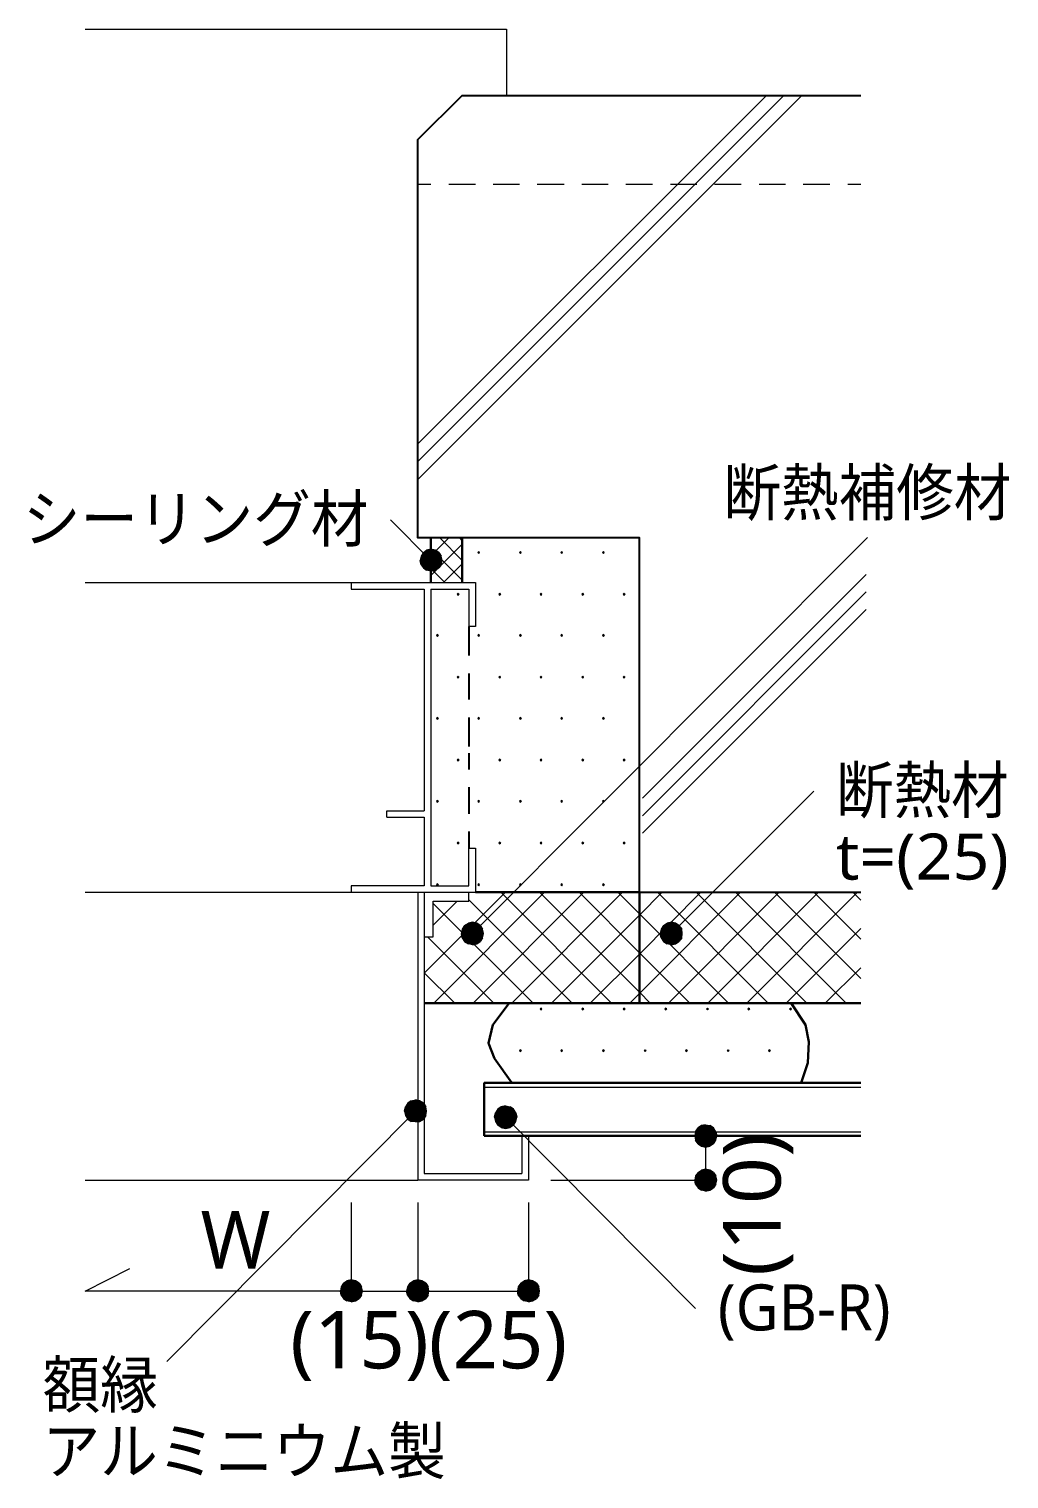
# Model space of a CAD drawing. Header units: millimetres. Extents: x 0 to 420, y 0 to 297.
# Drawn here: x 159.7 to 204, y 89.4 to 154.9 of the extents above; entities that cross this region are included whole.
import ezdxf
from ezdxf.enums import TextEntityAlignment as Align

# ---------------------------------------------------------------- set-up
doc = ezdxf.new("R2010")
doc.units = ezdxf.units.MM
doc.styles.add('kst32b', font='NotoSansJP-Variable.ttf')

msp = doc.modelspace()

# ---------------------------------------------------------------- hatches: boundary and pattern name
h = msp.add_hatch(color=7)
h.paths.add_polyline_path([(177.44, 131.064), (177.398, 130.873), (177.885, 130.873), (177.44, 131.064)])
h.paths.add_polyline_path([(177.398, 130.873), (177.885, 130.873), (177.44, 130.683), (177.398, 130.873)])
h.paths.add_polyline_path([(177.885, 130.873), (177.44, 130.683), (177.546, 130.535), (177.885, 130.873)])
h = msp.add_hatch(color=7)
h.paths.add_polyline_path([(177.885, 131.381), (177.694, 131.339), (177.885, 130.873), (177.885, 131.381)])
h.paths.add_polyline_path([(177.694, 131.339), (177.885, 130.873), (177.546, 131.233), (177.694, 131.339)])
h.paths.add_polyline_path([(177.885, 130.873), (177.546, 131.233), (177.44, 131.064), (177.885, 130.873)])
for points in [[(178.075, 131.339), (177.885, 131.381), (177.885, 130.873), (178.075, 131.339)], [(180.044, 131.276), (180.022, 131.254), (180.001, 131.233), (180.022, 131.212), (180.044, 131.191), (180.065, 131.212), (180.086, 131.233), (180.065, 131.254), (180.044, 131.276)], [(181.928, 131.276), (181.906, 131.254), (181.885, 131.233), (181.906, 131.212), (181.928, 131.191), (181.949, 131.212), (181.97, 131.233), (181.949, 131.254), (181.928, 131.276)], [(183.79, 131.276), (183.769, 131.254), (183.748, 131.233), (183.769, 131.212), (183.79, 131.191), (183.811, 131.212), (183.833, 131.233), (183.811, 131.254), (183.79, 131.276)], [(185.674, 131.276), (185.653, 131.254), (185.632, 131.233), (185.653, 131.212), (185.674, 131.191), (185.695, 131.212), (185.716, 131.233), (185.695, 131.254), (185.674, 131.276)], [(179.112, 129.392), (179.091, 129.371), (179.07, 129.35), (179.091, 129.328), (179.112, 129.307), (179.134, 129.328), (179.155, 129.35), (179.134, 129.371), (179.112, 129.392)], [(180.996, 129.392), (180.975, 129.371), (180.954, 129.35), (180.975, 129.328), (180.996, 129.307), (181.017, 129.328), (181.038, 129.35), (181.017, 129.371), (180.996, 129.392)], [(182.859, 129.392), (182.838, 129.371), (182.817, 129.35), (182.838, 129.328), (182.859, 129.307), (182.88, 129.328), (182.901, 129.35), (182.88, 129.371), (182.859, 129.392)], [(184.743, 129.392), (184.721, 129.371), (184.7, 129.35), (184.721, 129.328), (184.743, 129.307), (184.764, 129.328), (184.785, 129.35), (184.764, 129.371), (184.743, 129.392)], [(186.605, 129.392), (186.584, 129.371), (186.563, 129.35), (186.584, 129.328), (186.605, 129.307), (186.627, 129.328), (186.648, 129.35), (186.627, 129.371), (186.605, 129.392)], [(178.181, 127.529), (178.16, 127.508), (178.139, 127.487), (178.16, 127.466), (178.181, 127.444), (178.202, 127.466), (178.223, 127.487), (178.202, 127.508), (178.181, 127.529)], [(180.044, 127.529), (180.022, 127.508), (180.001, 127.487), (180.022, 127.466), (180.044, 127.444), (180.065, 127.466), (180.086, 127.487), (180.065, 127.508), (180.044, 127.529)], [(181.928, 127.529), (181.906, 127.508), (181.885, 127.487), (181.906, 127.466), (181.928, 127.444), (181.949, 127.466), (181.97, 127.487), (181.949, 127.508), (181.928, 127.529)], [(183.79, 127.529), (183.769, 127.508), (183.748, 127.487), (183.769, 127.466), (183.79, 127.444), (183.811, 127.466), (183.833, 127.487), (183.811, 127.508), (183.79, 127.529)], [(185.674, 127.529), (185.653, 127.508), (185.632, 127.487), (185.653, 127.466), (185.674, 127.444), (185.695, 127.466), (185.716, 127.487), (185.695, 127.508), (185.674, 127.529)], [(179.112, 125.645), (179.091, 125.624), (179.07, 125.603), (179.091, 125.582), (179.112, 125.561), (179.134, 125.582), (179.155, 125.603), (179.134, 125.624), (179.112, 125.645)], [(180.996, 125.645), (180.975, 125.624), (180.954, 125.603), (180.975, 125.582), (180.996, 125.561), (181.017, 125.582), (181.038, 125.603), (181.017, 125.624), (180.996, 125.645)], [(182.859, 125.645), (182.838, 125.624), (182.817, 125.603), (182.838, 125.582), (182.859, 125.561), (182.88, 125.582), (182.901, 125.603), (182.88, 125.624), (182.859, 125.645)], [(184.743, 125.645), (184.721, 125.624), (184.7, 125.603), (184.721, 125.582), (184.743, 125.561), (184.764, 125.582), (184.785, 125.603), (184.764, 125.624), (184.743, 125.645)], [(186.605, 125.645), (186.584, 125.624), (186.563, 125.603), (186.584, 125.582), (186.605, 125.561), (186.627, 125.582), (186.648, 125.603), (186.627, 125.624), (186.605, 125.645)], [(178.181, 123.783), (178.16, 123.762), (178.139, 123.74), (178.16, 123.719), (178.181, 123.698), (178.202, 123.719), (178.223, 123.74), (178.202, 123.762), (178.181, 123.783)], [(180.044, 123.783), (180.022, 123.762), (180.001, 123.74), (180.022, 123.719), (180.044, 123.698), (180.065, 123.719), (180.086, 123.74), (180.065, 123.762), (180.044, 123.783)], [(181.928, 123.783), (181.906, 123.762), (181.885, 123.74), (181.906, 123.719), (181.928, 123.698), (181.949, 123.719), (181.97, 123.74), (181.949, 123.762), (181.928, 123.783)], [(183.79, 123.783), (183.769, 123.762), (183.748, 123.74), (183.769, 123.719), (183.79, 123.698), (183.811, 123.719), (183.833, 123.74), (183.811, 123.762), (183.79, 123.783)], [(185.674, 123.783), (185.653, 123.762), (185.632, 123.74), (185.653, 123.719), (185.674, 123.698), (185.695, 123.719), (185.716, 123.74), (185.695, 123.762), (185.674, 123.783)], [(179.112, 121.899), (179.091, 121.878), (179.07, 121.856), (179.091, 121.835), (179.112, 121.814), (179.134, 121.835), (179.155, 121.856), (179.134, 121.878), (179.112, 121.899)], [(180.996, 121.899), (180.975, 121.878), (180.954, 121.856), (180.975, 121.835), (180.996, 121.814), (181.017, 121.835), (181.038, 121.856), (181.017, 121.878), (180.996, 121.899)], [(182.859, 121.899), (182.838, 121.878), (182.817, 121.856), (182.838, 121.835), (182.859, 121.814), (182.88, 121.835), (182.901, 121.856), (182.88, 121.878), (182.859, 121.899)], [(184.743, 121.899), (184.721, 121.878), (184.7, 121.856), (184.721, 121.835), (184.743, 121.814), (184.764, 121.835), (184.785, 121.856), (184.764, 121.878), (184.743, 121.899)], [(186.605, 121.899), (186.584, 121.878), (186.563, 121.856), (186.584, 121.835), (186.605, 121.814), (186.627, 121.835), (186.648, 121.856), (186.627, 121.878), (186.605, 121.899)], [(178.181, 120.036), (178.16, 120.015), (178.139, 119.994), (178.16, 119.973), (178.181, 119.951), (178.202, 119.973), (178.223, 119.994), (178.202, 120.015), (178.181, 120.036)], [(180.044, 120.036), (180.022, 120.015), (180.001, 119.994), (180.022, 119.973), (180.044, 119.951), (180.065, 119.973), (180.086, 119.994), (180.065, 120.015), (180.044, 120.036)], [(181.928, 120.036), (181.906, 120.015), (181.885, 119.994), (181.906, 119.973), (181.928, 119.951), (181.949, 119.973), (181.97, 119.994), (181.949, 120.015), (181.928, 120.036)], [(183.79, 120.036), (183.769, 120.015), (183.748, 119.994), (183.769, 119.973), (183.79, 119.951), (183.811, 119.973), (183.833, 119.994), (183.811, 120.015), (183.79, 120.036)], [(185.674, 120.036), (185.653, 120.015), (185.632, 119.994), (185.653, 119.973), (185.674, 119.951), (185.695, 119.973), (185.716, 119.994), (185.695, 120.015), (185.674, 120.036)], [(179.112, 118.152), (179.091, 118.131), (179.07, 118.11), (179.091, 118.089), (179.112, 118.068), (179.134, 118.089), (179.155, 118.11), (179.134, 118.131), (179.112, 118.152)], [(180.996, 118.152), (180.975, 118.131), (180.954, 118.11), (180.975, 118.089), (180.996, 118.068), (181.017, 118.089), (181.038, 118.11), (181.017, 118.131), (180.996, 118.152)], [(182.859, 118.152), (182.838, 118.131), (182.817, 118.11), (182.838, 118.089), (182.859, 118.068), (182.88, 118.089), (182.901, 118.11), (182.88, 118.131), (182.859, 118.152)], [(184.743, 118.152), (184.721, 118.131), (184.7, 118.11), (184.721, 118.089), (184.743, 118.068), (184.764, 118.089), (184.785, 118.11), (184.764, 118.131), (184.743, 118.152)], [(186.605, 118.152), (186.584, 118.131), (186.563, 118.11), (186.584, 118.089), (186.605, 118.068), (186.627, 118.089), (186.648, 118.11), (186.627, 118.131), (186.605, 118.152)], [(178.181, 116.268), (178.16, 116.247), (178.139, 116.226), (178.16, 116.205), (178.181, 116.184), (178.202, 116.205), (178.223, 116.226), (178.202, 116.247), (178.181, 116.268)], [(180.044, 116.268), (180.022, 116.247), (180.001, 116.226), (180.022, 116.205), (180.044, 116.184), (180.065, 116.205), (180.086, 116.226), (180.065, 116.247), (180.044, 116.268)], [(181.928, 116.268), (181.906, 116.247), (181.885, 116.226), (181.906, 116.205), (181.928, 116.184), (181.949, 116.205), (181.97, 116.226), (181.949, 116.247), (181.928, 116.268)], [(183.79, 116.268), (183.769, 116.247), (183.748, 116.226), (183.769, 116.205), (183.79, 116.184), (183.811, 116.205), (183.833, 116.226), (183.811, 116.247), (183.79, 116.268)], [(185.674, 116.268), (185.653, 116.247), (185.632, 116.226), (185.653, 116.205), (185.674, 116.184), (185.695, 116.205), (185.716, 116.226), (185.695, 116.247), (185.674, 116.268)], [(179.959, 114.49), (179.769, 114.533), (179.769, 114.025), (179.959, 114.49)], [(188.934, 114.49), (188.743, 114.533), (188.743, 114.025), (188.934, 114.49)], [(182.859, 110.659), (182.838, 110.638), (182.817, 110.617), (182.838, 110.596), (182.859, 110.575), (182.88, 110.596), (182.901, 110.617), (182.88, 110.638), (182.859, 110.659)], [(184.743, 110.659), (184.721, 110.638), (184.7, 110.617), (184.721, 110.596), (184.743, 110.575), (184.764, 110.596), (184.785, 110.617), (184.764, 110.638), (184.743, 110.659)], [(186.605, 110.659), (186.584, 110.638), (186.563, 110.617), (186.584, 110.596), (186.605, 110.575), (186.627, 110.596), (186.648, 110.617), (186.627, 110.638), (186.605, 110.659)], [(188.489, 110.659), (188.468, 110.638), (188.447, 110.617), (188.468, 110.596), (188.489, 110.575), (188.51, 110.596), (188.532, 110.617), (188.51, 110.638), (188.489, 110.659)], [(190.373, 110.659), (190.352, 110.638), (190.331, 110.617), (190.352, 110.596), (190.373, 110.575), (190.394, 110.596), (190.415, 110.617), (190.394, 110.638), (190.373, 110.659)], [(192.236, 110.659), (192.214, 110.638), (192.193, 110.617), (192.214, 110.596), (192.236, 110.575), (192.257, 110.596), (192.278, 110.617), (192.257, 110.638), (192.236, 110.659)], [(194.12, 110.659), (194.098, 110.638), (194.077, 110.617), (194.098, 110.596), (194.12, 110.575), (194.141, 110.596), (194.162, 110.617), (194.141, 110.638), (194.12, 110.659)], [(181.928, 108.775), (181.906, 108.754), (181.885, 108.733), (181.906, 108.712), (181.928, 108.691), (181.949, 108.712), (181.97, 108.733), (181.949, 108.754), (181.928, 108.775)], [(183.79, 108.775), (183.769, 108.754), (183.748, 108.733), (183.769, 108.712), (183.79, 108.691), (183.811, 108.712), (183.833, 108.733), (183.811, 108.754), (183.79, 108.775)], [(185.674, 108.775), (185.653, 108.754), (185.632, 108.733), (185.653, 108.712), (185.674, 108.691), (185.695, 108.712), (185.716, 108.733), (185.695, 108.754), (185.674, 108.775)], [(187.558, 108.775), (187.537, 108.754), (187.516, 108.733), (187.537, 108.712), (187.558, 108.691), (187.579, 108.712), (187.6, 108.733), (187.579, 108.754), (187.558, 108.775)], [(189.421, 108.775), (189.399, 108.754), (189.378, 108.733), (189.399, 108.712), (189.421, 108.691), (189.442, 108.712), (189.463, 108.733), (189.442, 108.754), (189.421, 108.775)], [(191.304, 108.775), (191.283, 108.754), (191.262, 108.733), (191.283, 108.712), (191.304, 108.691), (191.326, 108.712), (191.347, 108.733), (191.326, 108.754), (191.304, 108.775)], [(193.167, 108.775), (193.146, 108.754), (193.125, 108.733), (193.146, 108.712), (193.167, 108.691), (193.188, 108.712), (193.209, 108.733), (193.188, 108.754), (193.167, 108.775)], [(181.06, 106.193), (180.912, 106.087), (181.25, 105.727), (181.06, 106.193)], [(176.742, 105.812), (176.847, 105.643), (177.186, 106.003), (176.742, 105.812)], [(190.098, 104.415), (190.288, 104.373), (190.288, 104.881), (190.098, 104.415)], [(190.479, 103.336), (190.288, 103.378), (190.288, 102.891), (190.479, 103.336)], [(174.477, 98.34), (174.286, 98.383), (174.286, 97.875), (174.477, 98.34)], [(177.483, 98.34), (177.292, 98.383), (177.292, 97.875), (177.483, 98.34)], [(182.478, 98.34), (182.287, 98.383), (182.287, 97.875), (182.478, 98.34)]]:
    msp.add_hatch(color=7).paths.add_polyline_path(points)
h = msp.add_hatch(color=7)
h.paths.add_polyline_path([(178.393, 130.873), (178.35, 131.064), (177.885, 130.873), (178.393, 130.873)])
h.paths.add_polyline_path([(178.35, 131.064), (177.885, 130.873), (178.245, 131.233), (178.35, 131.064)])
h.paths.add_polyline_path([(177.885, 130.873), (178.245, 131.233), (178.075, 131.339), (177.885, 130.873)])
h = msp.add_hatch(color=7)
h.paths.add_polyline_path([(177.546, 130.535), (177.694, 130.429), (177.885, 130.873), (177.546, 130.535)])
h.paths.add_polyline_path([(177.694, 130.429), (177.885, 130.873), (177.885, 130.387), (177.694, 130.429)])
h.paths.add_polyline_path([(177.885, 130.873), (177.885, 130.387), (178.075, 130.429), (177.885, 130.873)])
h = msp.add_hatch(color=7)
h.paths.add_polyline_path([(178.075, 130.429), (178.245, 130.535), (177.885, 130.873), (178.075, 130.429)])
h.paths.add_polyline_path([(178.245, 130.535), (177.885, 130.873), (178.35, 130.683), (178.245, 130.535)])
h.paths.add_polyline_path([(177.885, 130.873), (178.35, 130.683), (178.393, 130.873), (177.885, 130.873)])
h = msp.add_hatch(color=7)
h.paths.add_polyline_path([(179.303, 114.215), (179.261, 114.025), (179.769, 114.025), (179.303, 114.215)])
h.paths.add_polyline_path([(179.261, 114.025), (179.769, 114.025), (179.303, 113.834), (179.261, 114.025)])
h.paths.add_polyline_path([(179.769, 114.025), (179.303, 113.834), (179.409, 113.665), (179.769, 114.025)])
h = msp.add_hatch(color=7)
h.paths.add_polyline_path([(179.769, 114.533), (179.578, 114.49), (179.769, 114.025), (179.769, 114.533)])
h.paths.add_polyline_path([(179.578, 114.49), (179.769, 114.025), (179.409, 114.385), (179.578, 114.49)])
h.paths.add_polyline_path([(179.769, 114.025), (179.409, 114.385), (179.303, 114.215), (179.769, 114.025)])
h = msp.add_hatch(color=7)
h.paths.add_polyline_path([(179.409, 113.665), (179.578, 113.559), (179.769, 114.025), (179.409, 113.665)])
h.paths.add_polyline_path([(179.578, 113.559), (179.769, 114.025), (179.769, 113.517), (179.578, 113.559)])
h.paths.add_polyline_path([(179.769, 114.025), (179.769, 113.517), (179.959, 113.559), (179.769, 114.025)])
h = msp.add_hatch(color=7)
h.paths.add_polyline_path([(180.255, 114.025), (180.213, 114.215), (179.769, 114.025), (180.255, 114.025)])
h.paths.add_polyline_path([(180.213, 114.215), (179.769, 114.025), (180.107, 114.385), (180.213, 114.215)])
h.paths.add_polyline_path([(179.769, 114.025), (180.107, 114.385), (179.959, 114.49), (179.769, 114.025)])
h = msp.add_hatch(color=7)
h.paths.add_polyline_path([(179.959, 113.559), (180.107, 113.665), (179.769, 114.025), (179.959, 113.559)])
h.paths.add_polyline_path([(180.107, 113.665), (179.769, 114.025), (180.213, 113.834), (180.107, 113.665)])
h.paths.add_polyline_path([(179.769, 114.025), (180.213, 113.834), (180.255, 114.025), (179.769, 114.025)])
h = msp.add_hatch(color=7)
h.paths.add_polyline_path([(188.278, 114.215), (188.235, 114.025), (188.743, 114.025), (188.278, 114.215)])
h.paths.add_polyline_path([(188.235, 114.025), (188.743, 114.025), (188.278, 113.834), (188.235, 114.025)])
h.paths.add_polyline_path([(188.743, 114.025), (188.278, 113.834), (188.383, 113.665), (188.743, 114.025)])
h = msp.add_hatch(color=7)
h.paths.add_polyline_path([(188.743, 114.533), (188.553, 114.49), (188.743, 114.025), (188.743, 114.533)])
h.paths.add_polyline_path([(188.553, 114.49), (188.743, 114.025), (188.383, 114.385), (188.553, 114.49)])
h.paths.add_polyline_path([(188.743, 114.025), (188.383, 114.385), (188.278, 114.215), (188.743, 114.025)])
h = msp.add_hatch(color=7)
h.paths.add_polyline_path([(188.383, 113.665), (188.553, 113.559), (188.743, 114.025), (188.383, 113.665)])
h.paths.add_polyline_path([(188.553, 113.559), (188.743, 114.025), (188.743, 113.517), (188.553, 113.559)])
h.paths.add_polyline_path([(188.743, 114.025), (188.743, 113.517), (188.934, 113.559), (188.743, 114.025)])
h = msp.add_hatch(color=7)
h.paths.add_polyline_path([(189.23, 114.025), (189.209, 114.215), (188.743, 114.025), (189.23, 114.025)])
h.paths.add_polyline_path([(189.209, 114.215), (188.743, 114.025), (189.082, 114.385), (189.209, 114.215)])
h.paths.add_polyline_path([(188.743, 114.025), (189.082, 114.385), (188.934, 114.49), (188.743, 114.025)])
h = msp.add_hatch(color=7)
h.paths.add_polyline_path([(188.934, 113.559), (189.082, 113.665), (188.743, 114.025), (188.934, 113.559)])
h.paths.add_polyline_path([(189.082, 113.665), (188.743, 114.025), (189.209, 113.834), (189.082, 113.665)])
h.paths.add_polyline_path([(188.743, 114.025), (189.209, 113.834), (189.23, 114.025), (188.743, 114.025)])
h = msp.add_hatch(color=7)
h.paths.add_polyline_path([(176.847, 106.362), (176.742, 106.193), (177.186, 106.003), (176.847, 106.362)])
h.paths.add_polyline_path([(176.742, 106.193), (177.186, 106.003), (176.699, 106.003), (176.742, 106.193)])
h.paths.add_polyline_path([(177.186, 106.003), (176.699, 106.003), (176.742, 105.812), (177.186, 106.003)])
h = msp.add_hatch(color=7)
h.paths.add_polyline_path([(177.377, 106.468), (177.186, 106.511), (177.186, 106.003), (177.377, 106.468)])
h.paths.add_polyline_path([(177.186, 106.511), (177.186, 106.003), (176.996, 106.468), (177.186, 106.511)])
h.paths.add_polyline_path([(177.186, 106.003), (176.996, 106.468), (176.847, 106.362), (177.186, 106.003)])
h = msp.add_hatch(color=7)
h.paths.add_polyline_path([(177.694, 106.003), (177.652, 106.193), (177.186, 106.003), (177.694, 106.003)])
h.paths.add_polyline_path([(177.652, 106.193), (177.186, 106.003), (177.546, 106.362), (177.652, 106.193)])
h.paths.add_polyline_path([(177.186, 106.003), (177.546, 106.362), (177.377, 106.468), (177.186, 106.003)])
h = msp.add_hatch(color=7)
h.paths.add_polyline_path([(181.61, 106.087), (181.462, 106.193), (181.25, 105.727), (181.61, 106.087)])
h.paths.add_polyline_path([(181.462, 106.193), (181.25, 105.727), (181.25, 106.236), (181.462, 106.193)])
h.paths.add_polyline_path([(181.25, 105.727), (181.25, 106.236), (181.06, 106.193), (181.25, 105.727)])
h = msp.add_hatch(color=7)
h.paths.add_polyline_path([(176.847, 105.643), (176.996, 105.537), (177.186, 106.003), (176.847, 105.643)])
h.paths.add_polyline_path([(176.996, 105.537), (177.186, 106.003), (177.186, 105.516), (176.996, 105.537)])
h.paths.add_polyline_path([(177.186, 106.003), (177.186, 105.516), (177.377, 105.537), (177.186, 106.003)])
h = msp.add_hatch(color=7)
h.paths.add_polyline_path([(177.377, 105.537), (177.546, 105.643), (177.186, 106.003), (177.377, 105.537)])
h.paths.add_polyline_path([(177.546, 105.643), (177.186, 106.003), (177.652, 105.812), (177.546, 105.643)])
h.paths.add_polyline_path([(177.186, 106.003), (177.652, 105.812), (177.694, 106.003), (177.186, 106.003)])
h = msp.add_hatch(color=7)
h.paths.add_polyline_path([(180.912, 106.087), (180.806, 105.918), (181.25, 105.727), (180.912, 106.087)])
h.paths.add_polyline_path([(180.806, 105.918), (181.25, 105.727), (180.763, 105.727), (180.806, 105.918)])
h.paths.add_polyline_path([(181.25, 105.727), (180.763, 105.727), (180.806, 105.537), (181.25, 105.727)])
h = msp.add_hatch(color=7)
h.paths.add_polyline_path([(180.806, 105.537), (180.912, 105.368), (181.25, 105.727), (180.806, 105.537)])
h.paths.add_polyline_path([(180.912, 105.368), (181.25, 105.727), (181.06, 105.262), (180.912, 105.368)])
h.paths.add_polyline_path([(181.25, 105.727), (181.06, 105.262), (181.25, 105.22), (181.25, 105.727)])
h = msp.add_hatch(color=7)
h.paths.add_polyline_path([(181.716, 105.537), (181.758, 105.727), (181.25, 105.727), (181.716, 105.537)])
h.paths.add_polyline_path([(181.758, 105.727), (181.25, 105.727), (181.716, 105.918), (181.758, 105.727)])
h.paths.add_polyline_path([(181.25, 105.727), (181.716, 105.918), (181.61, 106.087), (181.25, 105.727)])
h = msp.add_hatch(color=7)
h.paths.add_polyline_path([(181.25, 105.22), (181.462, 105.262), (181.25, 105.727), (181.25, 105.22)])
h.paths.add_polyline_path([(181.462, 105.262), (181.25, 105.727), (181.61, 105.368), (181.462, 105.262)])
h.paths.add_polyline_path([(181.25, 105.727), (181.61, 105.368), (181.716, 105.537), (181.25, 105.727)])
h = msp.add_hatch(color=7)
h.paths.add_polyline_path([(190.098, 105.346), (189.95, 105.241), (190.288, 104.881), (190.098, 105.346)])
h.paths.add_polyline_path([(189.95, 105.241), (190.288, 104.881), (189.823, 105.071), (189.95, 105.241)])
h.paths.add_polyline_path([(190.288, 104.881), (189.823, 105.071), (189.802, 104.881), (190.288, 104.881)])
h = msp.add_hatch(color=7)
h.paths.add_polyline_path([(189.802, 104.881), (189.823, 104.69), (190.288, 104.881), (189.802, 104.881)])
h.paths.add_polyline_path([(189.823, 104.69), (190.288, 104.881), (189.95, 104.521), (189.823, 104.69)])
h.paths.add_polyline_path([(190.288, 104.881), (189.95, 104.521), (190.098, 104.415), (190.288, 104.881)])
h = msp.add_hatch(color=7)
h.paths.add_polyline_path([(190.648, 105.241), (190.479, 105.346), (190.288, 104.881), (190.648, 105.241)])
h.paths.add_polyline_path([(190.479, 105.346), (190.288, 104.881), (190.288, 105.389), (190.479, 105.346)])
h.paths.add_polyline_path([(190.288, 104.881), (190.288, 105.389), (190.098, 105.346), (190.288, 104.881)])
h = msp.add_hatch(color=7)
h.paths.add_polyline_path([(190.754, 104.69), (190.796, 104.881), (190.288, 104.881), (190.754, 104.69)])
h.paths.add_polyline_path([(190.796, 104.881), (190.288, 104.881), (190.754, 105.071), (190.796, 104.881)])
h.paths.add_polyline_path([(190.288, 104.881), (190.754, 105.071), (190.648, 105.241), (190.288, 104.881)])
h = msp.add_hatch(color=7)
h.paths.add_polyline_path([(190.288, 104.373), (190.479, 104.415), (190.288, 104.881), (190.288, 104.373)])
h.paths.add_polyline_path([(190.479, 104.415), (190.288, 104.881), (190.648, 104.521), (190.479, 104.415)])
h.paths.add_polyline_path([(190.288, 104.881), (190.648, 104.521), (190.754, 104.69), (190.288, 104.881)])
h = msp.add_hatch(color=7)
h.paths.add_polyline_path([(189.823, 103.082), (189.802, 102.891), (190.288, 102.891), (189.823, 103.082)])
h.paths.add_polyline_path([(189.802, 102.891), (190.288, 102.891), (189.823, 102.701), (189.802, 102.891)])
h.paths.add_polyline_path([(190.288, 102.891), (189.823, 102.701), (189.95, 102.531), (190.288, 102.891)])
h = msp.add_hatch(color=7)
h.paths.add_polyline_path([(190.288, 103.378), (190.098, 103.336), (190.288, 102.891), (190.288, 103.378)])
h.paths.add_polyline_path([(190.098, 103.336), (190.288, 102.891), (189.95, 103.23), (190.098, 103.336)])
h.paths.add_polyline_path([(190.288, 102.891), (189.95, 103.23), (189.823, 103.082), (190.288, 102.891)])
h = msp.add_hatch(color=7)
h.paths.add_polyline_path([(189.95, 102.531), (190.098, 102.425), (190.288, 102.891), (189.95, 102.531)])
h.paths.add_polyline_path([(190.098, 102.425), (190.288, 102.891), (190.288, 102.383), (190.098, 102.425)])
h.paths.add_polyline_path([(190.288, 102.891), (190.288, 102.383), (190.479, 102.425), (190.288, 102.891)])
h = msp.add_hatch(color=7)
h.paths.add_polyline_path([(190.796, 102.891), (190.754, 103.082), (190.288, 102.891), (190.796, 102.891)])
h.paths.add_polyline_path([(190.754, 103.082), (190.288, 102.891), (190.648, 103.23), (190.754, 103.082)])
h.paths.add_polyline_path([(190.288, 102.891), (190.648, 103.23), (190.479, 103.336), (190.288, 102.891)])
h = msp.add_hatch(color=7)
h.paths.add_polyline_path([(190.479, 102.425), (190.648, 102.531), (190.288, 102.891), (190.479, 102.425)])
h.paths.add_polyline_path([(190.648, 102.531), (190.288, 102.891), (190.754, 102.701), (190.648, 102.531)])
h.paths.add_polyline_path([(190.288, 102.891), (190.754, 102.701), (190.796, 102.891), (190.288, 102.891)])
h = msp.add_hatch(color=7)
h.paths.add_polyline_path([(174.286, 98.383), (174.096, 98.34), (174.286, 97.875), (174.286, 98.383)])
h.paths.add_polyline_path([(174.096, 98.34), (174.286, 97.875), (173.948, 98.234), (174.096, 98.34)])
h.paths.add_polyline_path([(174.286, 97.875), (173.948, 98.234), (173.842, 98.065), (174.286, 97.875)])
h = msp.add_hatch(color=7)
h.paths.add_polyline_path([(174.794, 97.875), (174.752, 98.065), (174.286, 97.875), (174.794, 97.875)])
h.paths.add_polyline_path([(174.752, 98.065), (174.286, 97.875), (174.646, 98.234), (174.752, 98.065)])
h.paths.add_polyline_path([(174.286, 97.875), (174.646, 98.234), (174.477, 98.34), (174.286, 97.875)])
h = msp.add_hatch(color=7)
h.paths.add_polyline_path([(177.292, 98.383), (177.102, 98.34), (177.292, 97.875), (177.292, 98.383)])
h.paths.add_polyline_path([(177.102, 98.34), (177.292, 97.875), (176.932, 98.234), (177.102, 98.34)])
h.paths.add_polyline_path([(177.292, 97.875), (176.932, 98.234), (176.826, 98.065), (177.292, 97.875)])
h = msp.add_hatch(color=7)
h.paths.add_polyline_path([(177.8, 97.875), (177.758, 98.065), (177.292, 97.875), (177.8, 97.875)])
h.paths.add_polyline_path([(177.758, 98.065), (177.292, 97.875), (177.652, 98.234), (177.758, 98.065)])
h.paths.add_polyline_path([(177.292, 97.875), (177.652, 98.234), (177.483, 98.34), (177.292, 97.875)])
h = msp.add_hatch(color=7)
h.paths.add_polyline_path([(182.287, 98.383), (182.097, 98.34), (182.287, 97.875), (182.287, 98.383)])
h.paths.add_polyline_path([(182.097, 98.34), (182.287, 97.875), (181.949, 98.234), (182.097, 98.34)])
h.paths.add_polyline_path([(182.287, 97.875), (181.949, 98.234), (181.822, 98.065), (182.287, 97.875)])
h = msp.add_hatch(color=7)
h.paths.add_polyline_path([(182.795, 97.875), (182.753, 98.065), (182.287, 97.875), (182.795, 97.875)])
h.paths.add_polyline_path([(182.753, 98.065), (182.287, 97.875), (182.647, 98.234), (182.753, 98.065)])
h.paths.add_polyline_path([(182.287, 97.875), (182.647, 98.234), (182.478, 98.34), (182.287, 97.875)])
h = msp.add_hatch(color=7)
h.paths.add_polyline_path([(173.842, 98.065), (173.8, 97.875), (174.286, 97.875), (173.842, 98.065)])
h.paths.add_polyline_path([(173.8, 97.875), (174.286, 97.875), (173.842, 97.684), (173.8, 97.875)])
h.paths.add_polyline_path([(174.286, 97.875), (173.842, 97.684), (173.948, 97.536), (174.286, 97.875)])
h = msp.add_hatch(color=7)
h.paths.add_polyline_path([(173.948, 97.536), (174.096, 97.43), (174.286, 97.875), (173.948, 97.536)])
h.paths.add_polyline_path([(174.096, 97.43), (174.286, 97.875), (174.286, 97.388), (174.096, 97.43)])
h.paths.add_polyline_path([(174.286, 97.875), (174.286, 97.388), (174.477, 97.43), (174.286, 97.875)])
h = msp.add_hatch(color=7)
h.paths.add_polyline_path([(174.477, 97.43), (174.646, 97.536), (174.286, 97.875), (174.477, 97.43)])
h.paths.add_polyline_path([(174.646, 97.536), (174.286, 97.875), (174.752, 97.684), (174.646, 97.536)])
h.paths.add_polyline_path([(174.286, 97.875), (174.752, 97.684), (174.794, 97.875), (174.286, 97.875)])
h = msp.add_hatch(color=7)
h.paths.add_polyline_path([(176.826, 98.065), (176.784, 97.875), (177.292, 97.875), (176.826, 98.065)])
h.paths.add_polyline_path([(176.784, 97.875), (177.292, 97.875), (176.826, 97.684), (176.784, 97.875)])
h.paths.add_polyline_path([(177.292, 97.875), (176.826, 97.684), (176.932, 97.536), (177.292, 97.875)])
h = msp.add_hatch(color=7)
h.paths.add_polyline_path([(176.932, 97.536), (177.102, 97.43), (177.292, 97.875), (176.932, 97.536)])
h.paths.add_polyline_path([(177.102, 97.43), (177.292, 97.875), (177.292, 97.388), (177.102, 97.43)])
h.paths.add_polyline_path([(177.292, 97.875), (177.292, 97.388), (177.483, 97.43), (177.292, 97.875)])
h = msp.add_hatch(color=7)
h.paths.add_polyline_path([(177.483, 97.43), (177.652, 97.536), (177.292, 97.875), (177.483, 97.43)])
h.paths.add_polyline_path([(177.652, 97.536), (177.292, 97.875), (177.758, 97.684), (177.652, 97.536)])
h.paths.add_polyline_path([(177.292, 97.875), (177.758, 97.684), (177.8, 97.875), (177.292, 97.875)])
h = msp.add_hatch(color=7)
h.paths.add_polyline_path([(181.822, 98.065), (181.801, 97.875), (182.287, 97.875), (181.822, 98.065)])
h.paths.add_polyline_path([(181.801, 97.875), (182.287, 97.875), (181.822, 97.684), (181.801, 97.875)])
h.paths.add_polyline_path([(182.287, 97.875), (181.822, 97.684), (181.949, 97.536), (182.287, 97.875)])
h = msp.add_hatch(color=7)
h.paths.add_polyline_path([(181.949, 97.536), (182.097, 97.43), (182.287, 97.875), (181.949, 97.536)])
h.paths.add_polyline_path([(182.097, 97.43), (182.287, 97.875), (182.287, 97.388), (182.097, 97.43)])
h.paths.add_polyline_path([(182.287, 97.875), (182.287, 97.388), (182.478, 97.43), (182.287, 97.875)])
h = msp.add_hatch(color=7)
h.paths.add_polyline_path([(182.478, 97.43), (182.647, 97.536), (182.287, 97.875), (182.478, 97.43)])
h.paths.add_polyline_path([(182.647, 97.536), (182.287, 97.875), (182.753, 97.684), (182.647, 97.536)])
h.paths.add_polyline_path([(182.287, 97.875), (182.753, 97.684), (182.795, 97.875), (182.287, 97.875)])

# ---------------------------------------------------------------- linework, layer by layer
at = {"lineweight": 13}
for points in [[(162.285, 154.876), (181.293, 154.876), (181.293, 151.871)], [(177.292, 134.535), (194.628, 151.871)], [(177.292, 135.34), (193.823, 151.871)], [(177.292, 136.144), (193.04, 151.871)], [(177.292, 147.87), (177.885, 147.87)], [(178.689, 147.87), (179.896, 147.87)], [(180.7, 147.87), (181.885, 147.87)], [(182.689, 147.87), (183.896, 147.87)], [(184.7, 147.87), (185.886, 147.87)], [(186.69, 147.87), (187.896, 147.87)], [(188.701, 147.87), (189.886, 147.87)], [(190.691, 147.87), (191.897, 147.87)], [(192.701, 147.87), (193.887, 147.87)], [(194.691, 147.87), (195.897, 147.87)], [(196.702, 147.87), (197.295, 147.87)], [(177.885, 130.873), (176.064, 132.715)], [(177.885, 131.085), (178.689, 131.889)], [(179.303, 130.873), (178.287, 131.889)], [(179.303, 131.762), (179.176, 131.889)], [(179.769, 114.025), (197.591, 131.911)], [(177.885, 130.196), (179.303, 131.614)], [(179.303, 129.984), (177.885, 131.403)], [(178.52, 129.879), (177.885, 130.514)], [(178.456, 129.879), (179.303, 130.725)], [(162.285, 129.879), (174.286, 129.879)], [(174.286, 129.879), (174.286, 129.582)], [(174.286, 129.879), (179.896, 129.879)], [(179.896, 129.879), (179.896, 127.889), (179.599, 127.889)], [(187.431, 120.142), (197.527, 130.238)], [(174.286, 129.582), (177.588, 129.582), (177.588, 119.571)], [(177.885, 129.582), (179.599, 129.582), (179.599, 127.889)], [(177.885, 129.582), (177.885, 116.184)], [(187.431, 119.338), (197.527, 129.455)], [(187.431, 118.554), (197.527, 128.651)], [(188.743, 114.025), (195.178, 120.459)], [(177.588, 119.274), (177.588, 116.184), (174.286, 116.184)], [(175.895, 119.274), (175.895, 119.571), (177.588, 119.571)], [(175.895, 119.274), (177.588, 119.274)], [(177.885, 116.184), (179.599, 116.184), (179.599, 117.877)], [(179.599, 117.877), (179.896, 117.877)], [(179.896, 117.877), (179.896, 115.887)], [(174.286, 116.184), (174.286, 115.887)], [(162.285, 115.887), (174.286, 115.887)], [(174.286, 115.887), (179.896, 115.887)], [(177.292, 115.887), (177.292, 102.891)], [(177.588, 112.226), (181.25, 115.887)], [(177.588, 113.877), (177.991, 113.877), (177.991, 115.485), (179.599, 115.485), (179.599, 115.887)], [(177.588, 115.887), (177.588, 103.187), (181.991, 103.187)], [(177.991, 114.406), (179.07, 115.485)], [(182.499, 110.871), (177.991, 115.379)], [(178.012, 110.871), (183.007, 115.887)], [(184.256, 110.871), (179.599, 115.549)], [(179.79, 110.871), (184.785, 115.887)], [(186.034, 110.871), (181.038, 115.887)], [(181.546, 110.871), (186.542, 115.887)], [(187.791, 110.871), (187.304, 111.379), (182.795, 115.887)], [(183.325, 110.871), (187.304, 114.85), (188.32, 115.887)], [(189.569, 110.871), (187.304, 113.157), (184.573, 115.887)], [(185.081, 110.871), (187.304, 113.093), (190.077, 115.887)], [(191.326, 110.871), (187.304, 114.914), (186.33, 115.887)], [(186.859, 110.871), (187.304, 111.315), (191.855, 115.887)], [(193.104, 110.871), (188.108, 115.887)], [(188.616, 110.871), (193.612, 115.887)], [(194.86, 110.871), (189.865, 115.887)], [(190.394, 110.871), (195.389, 115.887)], [(196.638, 110.871), (191.643, 115.887)], [(192.151, 110.871), (197.146, 115.887)], [(197.295, 111.993), (193.4, 115.887)], [(197.295, 113.771), (195.178, 115.887)], [(197.295, 115.528), (196.935, 115.887)], [(193.929, 110.871), (197.295, 114.258)], [(180.721, 110.871), (177.737, 113.877)], [(178.964, 110.871), (177.588, 112.247)], [(195.686, 110.871), (197.295, 112.48)], [(180.298, 107.082), (197.295, 107.082)], [(177.186, 106.003), (165.968, 94.7)], [(181.25, 105.727), (189.823, 97.091)], [(182.287, 104.881), (182.287, 102.891), (177.292, 102.891)], [(180.298, 105.071), (197.295, 105.071)], [(181.991, 104.881), (181.991, 103.187)], [(190.288, 104.881), (190.288, 102.891)], [(162.285, 102.891), (177.292, 102.891)], [(183.303, 102.891), (190.331, 102.891)], [(174.286, 101.875), (174.286, 97.875), (162.285, 97.875)], [(177.292, 101.875), (177.292, 97.875)], [(182.287, 101.875), (182.287, 97.875)], [(162.285, 97.875), (164.296, 98.891)], [(174.286, 97.875), (177.292, 97.875), (182.287, 97.875)]]:
    msp.add_lwpolyline(points, dxfattribs=at)
at = {"lineweight": 25}
for points in [[(187.304, 115.887), (187.304, 131.889), (177.292, 131.889), (177.292, 149.881), (179.303, 151.871), (197.295, 151.871)], [(179.599, 127.889), (179.599, 126.577)], [(179.599, 125.772), (179.599, 124.587)], [(179.599, 123.783), (179.599, 122.47)], [(179.599, 122.174), (179.599, 121.433)], [(179.599, 120.629), (179.599, 119.422)], [(179.599, 118.639), (179.599, 117.877)], [(187.304, 115.887), (197.295, 115.887)]]:
    msp.add_lwpolyline(points, dxfattribs=at)
at = {"lineweight": 30}
for points in [[(177.885, 131.889), (177.885, 129.879)], [(179.303, 131.889), (179.303, 129.879)], [(179.896, 115.887), (187.304, 115.887)], [(187.304, 115.887), (187.304, 110.871)], [(177.588, 110.871), (197.295, 110.871)], [(181.42, 110.871), (180.679, 109.897), (180.488, 109.072), (180.763, 108.373), (181.546, 107.273)], [(194.141, 110.871), (194.797, 109.897), (194.945, 109.135), (194.903, 108.183), (194.606, 107.273)], [(180.298, 104.881), (180.298, 107.273), (197.295, 107.273)], [(180.298, 104.881), (197.295, 104.881)]]:
    msp.add_lwpolyline(points, dxfattribs=at)
at = {"lineweight": 0}
for points in [[(177.44, 131.064), (177.398, 130.873), (177.885, 130.873)], [(177.885, 130.873), (177.546, 131.233), (177.44, 131.064)], [(177.694, 131.339), (177.885, 130.873), (177.546, 131.233)], [(177.885, 131.381), (177.694, 131.339), (177.885, 130.873)], [(178.075, 131.339), (177.885, 131.381), (177.885, 130.873)], [(177.885, 130.873), (178.245, 131.233), (178.075, 131.339)], [(178.35, 131.064), (177.885, 130.873), (178.245, 131.233)], [(178.393, 130.873), (178.35, 131.064), (177.885, 130.873)], [(180.044, 131.276), (180.022, 131.254), (180.001, 131.233), (180.022, 131.212), (180.044, 131.191), (180.065, 131.212), (180.086, 131.233), (180.065, 131.254)], [(181.928, 131.276), (181.906, 131.254), (181.885, 131.233), (181.906, 131.212), (181.928, 131.191), (181.949, 131.212), (181.97, 131.233), (181.949, 131.254)], [(183.79, 131.276), (183.769, 131.254), (183.748, 131.233), (183.769, 131.212), (183.79, 131.191), (183.811, 131.212), (183.833, 131.233), (183.811, 131.254)], [(185.674, 131.276), (185.653, 131.254), (185.632, 131.233), (185.653, 131.212), (185.674, 131.191), (185.695, 131.212), (185.716, 131.233), (185.695, 131.254)], [(177.398, 130.873), (177.885, 130.873), (177.44, 130.683)], [(177.885, 130.873), (177.44, 130.683), (177.546, 130.535)], [(177.546, 130.535), (177.694, 130.429), (177.885, 130.873)], [(177.694, 130.429), (177.885, 130.873), (177.885, 130.387)], [(177.885, 130.873), (177.885, 130.387), (178.075, 130.429)], [(178.075, 130.429), (178.245, 130.535), (177.885, 130.873)], [(178.245, 130.535), (177.885, 130.873), (178.35, 130.683)], [(177.885, 130.873), (178.35, 130.683), (178.393, 130.873)], [(179.112, 129.392), (179.091, 129.371), (179.07, 129.35), (179.091, 129.328), (179.112, 129.307), (179.134, 129.328), (179.155, 129.35), (179.134, 129.371)], [(180.996, 129.392), (180.975, 129.371), (180.954, 129.35), (180.975, 129.328), (180.996, 129.307), (181.017, 129.328), (181.038, 129.35), (181.017, 129.371)], [(182.859, 129.392), (182.838, 129.371), (182.817, 129.35), (182.838, 129.328), (182.859, 129.307), (182.88, 129.328), (182.901, 129.35), (182.88, 129.371)], [(184.743, 129.392), (184.721, 129.371), (184.7, 129.35), (184.721, 129.328), (184.743, 129.307), (184.764, 129.328), (184.785, 129.35), (184.764, 129.371)], [(186.605, 129.392), (186.584, 129.371), (186.563, 129.35), (186.584, 129.328), (186.605, 129.307), (186.627, 129.328), (186.648, 129.35), (186.627, 129.371)], [(178.181, 127.529), (178.16, 127.508), (178.139, 127.487), (178.16, 127.466), (178.181, 127.444), (178.202, 127.466), (178.223, 127.487), (178.202, 127.508)], [(180.044, 127.529), (180.022, 127.508), (180.001, 127.487), (180.022, 127.466), (180.044, 127.444), (180.065, 127.466), (180.086, 127.487), (180.065, 127.508)], [(181.928, 127.529), (181.906, 127.508), (181.885, 127.487), (181.906, 127.466), (181.928, 127.444), (181.949, 127.466), (181.97, 127.487), (181.949, 127.508)], [(183.79, 127.529), (183.769, 127.508), (183.748, 127.487), (183.769, 127.466), (183.79, 127.444), (183.811, 127.466), (183.833, 127.487), (183.811, 127.508)], [(185.674, 127.529), (185.653, 127.508), (185.632, 127.487), (185.653, 127.466), (185.674, 127.444), (185.695, 127.466), (185.716, 127.487), (185.695, 127.508)], [(179.112, 125.645), (179.091, 125.624), (179.07, 125.603), (179.091, 125.582), (179.112, 125.561), (179.134, 125.582), (179.155, 125.603), (179.134, 125.624)], [(180.996, 125.645), (180.975, 125.624), (180.954, 125.603), (180.975, 125.582), (180.996, 125.561), (181.017, 125.582), (181.038, 125.603), (181.017, 125.624)], [(182.859, 125.645), (182.838, 125.624), (182.817, 125.603), (182.838, 125.582), (182.859, 125.561), (182.88, 125.582), (182.901, 125.603), (182.88, 125.624)], [(184.743, 125.645), (184.721, 125.624), (184.7, 125.603), (184.721, 125.582), (184.743, 125.561), (184.764, 125.582), (184.785, 125.603), (184.764, 125.624)], [(186.605, 125.645), (186.584, 125.624), (186.563, 125.603), (186.584, 125.582), (186.605, 125.561), (186.627, 125.582), (186.648, 125.603), (186.627, 125.624)], [(178.181, 123.783), (178.16, 123.762), (178.139, 123.74), (178.16, 123.719), (178.181, 123.698), (178.202, 123.719), (178.223, 123.74), (178.202, 123.762)], [(180.044, 123.783), (180.022, 123.762), (180.001, 123.74), (180.022, 123.719), (180.044, 123.698), (180.065, 123.719), (180.086, 123.74), (180.065, 123.762)], [(181.928, 123.783), (181.906, 123.762), (181.885, 123.74), (181.906, 123.719), (181.928, 123.698), (181.949, 123.719), (181.97, 123.74), (181.949, 123.762)], [(183.79, 123.783), (183.769, 123.762), (183.748, 123.74), (183.769, 123.719), (183.79, 123.698), (183.811, 123.719), (183.833, 123.74), (183.811, 123.762)], [(185.674, 123.783), (185.653, 123.762), (185.632, 123.74), (185.653, 123.719), (185.674, 123.698), (185.695, 123.719), (185.716, 123.74), (185.695, 123.762)], [(179.112, 121.899), (179.091, 121.878), (179.07, 121.856), (179.091, 121.835), (179.112, 121.814), (179.134, 121.835), (179.155, 121.856), (179.134, 121.878)], [(180.996, 121.899), (180.975, 121.878), (180.954, 121.856), (180.975, 121.835), (180.996, 121.814), (181.017, 121.835), (181.038, 121.856), (181.017, 121.878)], [(182.859, 121.899), (182.838, 121.878), (182.817, 121.856), (182.838, 121.835), (182.859, 121.814), (182.88, 121.835), (182.901, 121.856), (182.88, 121.878)], [(184.743, 121.899), (184.721, 121.878), (184.7, 121.856), (184.721, 121.835), (184.743, 121.814), (184.764, 121.835), (184.785, 121.856), (184.764, 121.878)], [(186.605, 121.899), (186.584, 121.878), (186.563, 121.856), (186.584, 121.835), (186.605, 121.814), (186.627, 121.835), (186.648, 121.856), (186.627, 121.878)], [(178.181, 120.036), (178.16, 120.015), (178.139, 119.994), (178.16, 119.973), (178.181, 119.951), (178.202, 119.973), (178.223, 119.994), (178.202, 120.015)], [(180.044, 120.036), (180.022, 120.015), (180.001, 119.994), (180.022, 119.973), (180.044, 119.951), (180.065, 119.973), (180.086, 119.994), (180.065, 120.015)], [(181.928, 120.036), (181.906, 120.015), (181.885, 119.994), (181.906, 119.973), (181.928, 119.951), (181.949, 119.973), (181.97, 119.994), (181.949, 120.015)], [(183.79, 120.036), (183.769, 120.015), (183.748, 119.994), (183.769, 119.973), (183.79, 119.951), (183.811, 119.973), (183.833, 119.994), (183.811, 120.015)], [(185.674, 120.036), (185.653, 120.015), (185.632, 119.994), (185.653, 119.973), (185.674, 119.951), (185.695, 119.973), (185.716, 119.994), (185.695, 120.015)], [(179.112, 118.152), (179.091, 118.131), (179.07, 118.11), (179.091, 118.089), (179.112, 118.068), (179.134, 118.089), (179.155, 118.11), (179.134, 118.131)], [(180.996, 118.152), (180.975, 118.131), (180.954, 118.11), (180.975, 118.089), (180.996, 118.068), (181.017, 118.089), (181.038, 118.11), (181.017, 118.131)], [(182.859, 118.152), (182.838, 118.131), (182.817, 118.11), (182.838, 118.089), (182.859, 118.068), (182.88, 118.089), (182.901, 118.11), (182.88, 118.131)], [(184.743, 118.152), (184.721, 118.131), (184.7, 118.11), (184.721, 118.089), (184.743, 118.068), (184.764, 118.089), (184.785, 118.11), (184.764, 118.131)], [(186.605, 118.152), (186.584, 118.131), (186.563, 118.11), (186.584, 118.089), (186.605, 118.068), (186.627, 118.089), (186.648, 118.11), (186.627, 118.131)], [(178.181, 116.268), (178.16, 116.247), (178.139, 116.226), (178.16, 116.205), (178.181, 116.184), (178.202, 116.205), (178.223, 116.226), (178.202, 116.247)], [(180.044, 116.268), (180.022, 116.247), (180.001, 116.226), (180.022, 116.205), (180.044, 116.184), (180.065, 116.205), (180.086, 116.226), (180.065, 116.247)], [(181.928, 116.268), (181.906, 116.247), (181.885, 116.226), (181.906, 116.205), (181.928, 116.184), (181.949, 116.205), (181.97, 116.226), (181.949, 116.247)], [(183.79, 116.268), (183.769, 116.247), (183.748, 116.226), (183.769, 116.205), (183.79, 116.184), (183.811, 116.205), (183.833, 116.226), (183.811, 116.247)], [(185.674, 116.268), (185.653, 116.247), (185.632, 116.226), (185.653, 116.205), (185.674, 116.184), (185.695, 116.205), (185.716, 116.226), (185.695, 116.247)], [(179.303, 114.215), (179.261, 114.025), (179.769, 114.025)], [(179.261, 114.025), (179.769, 114.025), (179.303, 113.834)], [(179.769, 114.025), (179.409, 114.385), (179.303, 114.215)], [(179.769, 114.025), (179.303, 113.834), (179.409, 113.665)], [(179.578, 114.49), (179.769, 114.025), (179.409, 114.385)], [(179.409, 113.665), (179.578, 113.559), (179.769, 114.025)], [(179.769, 114.533), (179.578, 114.49), (179.769, 114.025)], [(179.578, 113.559), (179.769, 114.025), (179.769, 113.517)], [(179.959, 114.49), (179.769, 114.533), (179.769, 114.025)], [(179.769, 114.025), (180.107, 114.385), (179.959, 114.49)], [(180.213, 114.215), (179.769, 114.025), (180.107, 114.385)], [(180.255, 114.025), (180.213, 114.215), (179.769, 114.025)], [(179.769, 114.025), (179.769, 113.517), (179.959, 113.559)], [(179.959, 113.559), (180.107, 113.665), (179.769, 114.025)], [(180.107, 113.665), (179.769, 114.025), (180.213, 113.834)], [(179.769, 114.025), (180.213, 113.834), (180.255, 114.025)], [(188.278, 114.215), (188.235, 114.025), (188.743, 114.025)], [(188.235, 114.025), (188.743, 114.025), (188.278, 113.834)], [(188.743, 114.025), (188.383, 114.385), (188.278, 114.215)], [(188.743, 114.025), (188.278, 113.834), (188.383, 113.665)], [(188.553, 114.49), (188.743, 114.025), (188.383, 114.385)], [(188.383, 113.665), (188.553, 113.559), (188.743, 114.025)], [(188.743, 114.533), (188.553, 114.49), (188.743, 114.025)], [(188.553, 113.559), (188.743, 114.025), (188.743, 113.517)], [(188.934, 114.49), (188.743, 114.533), (188.743, 114.025)], [(188.743, 114.025), (189.082, 114.385), (188.934, 114.49)], [(189.209, 114.215), (188.743, 114.025), (189.082, 114.385)], [(189.23, 114.025), (189.209, 114.215), (188.743, 114.025)], [(188.743, 114.025), (188.743, 113.517), (188.934, 113.559)], [(188.934, 113.559), (189.082, 113.665), (188.743, 114.025)], [(189.082, 113.665), (188.743, 114.025), (189.209, 113.834)], [(188.743, 114.025), (189.209, 113.834), (189.23, 114.025)], [(182.859, 110.659), (182.838, 110.638), (182.817, 110.617), (182.838, 110.596), (182.859, 110.575), (182.88, 110.596), (182.901, 110.617), (182.88, 110.638)], [(184.743, 110.659), (184.721, 110.638), (184.7, 110.617), (184.721, 110.596), (184.743, 110.575), (184.764, 110.596), (184.785, 110.617), (184.764, 110.638)], [(186.605, 110.659), (186.584, 110.638), (186.563, 110.617), (186.584, 110.596), (186.605, 110.575), (186.627, 110.596), (186.648, 110.617), (186.627, 110.638)], [(188.489, 110.659), (188.468, 110.638), (188.447, 110.617), (188.468, 110.596), (188.489, 110.575), (188.51, 110.596), (188.532, 110.617), (188.51, 110.638)], [(190.373, 110.659), (190.352, 110.638), (190.331, 110.617), (190.352, 110.596), (190.373, 110.575), (190.394, 110.596), (190.415, 110.617), (190.394, 110.638)], [(192.236, 110.659), (192.214, 110.638), (192.193, 110.617), (192.214, 110.596), (192.236, 110.575), (192.257, 110.596), (192.278, 110.617), (192.257, 110.638)], [(194.12, 110.659), (194.098, 110.638), (194.077, 110.617), (194.098, 110.596), (194.12, 110.575), (194.141, 110.596), (194.162, 110.617), (194.141, 110.638)], [(181.928, 108.775), (181.906, 108.754), (181.885, 108.733), (181.906, 108.712), (181.928, 108.691), (181.949, 108.712), (181.97, 108.733), (181.949, 108.754)], [(183.79, 108.775), (183.769, 108.754), (183.748, 108.733), (183.769, 108.712), (183.79, 108.691), (183.811, 108.712), (183.833, 108.733), (183.811, 108.754)], [(185.674, 108.775), (185.653, 108.754), (185.632, 108.733), (185.653, 108.712), (185.674, 108.691), (185.695, 108.712), (185.716, 108.733), (185.695, 108.754)], [(187.558, 108.775), (187.537, 108.754), (187.516, 108.733), (187.537, 108.712), (187.558, 108.691), (187.579, 108.712), (187.6, 108.733), (187.579, 108.754)], [(189.421, 108.775), (189.399, 108.754), (189.378, 108.733), (189.399, 108.712), (189.421, 108.691), (189.442, 108.712), (189.463, 108.733), (189.442, 108.754)], [(191.304, 108.775), (191.283, 108.754), (191.262, 108.733), (191.283, 108.712), (191.304, 108.691), (191.326, 108.712), (191.347, 108.733), (191.326, 108.754)], [(193.167, 108.775), (193.146, 108.754), (193.125, 108.733), (193.146, 108.712), (193.167, 108.691), (193.188, 108.712), (193.209, 108.733), (193.188, 108.754)], [(176.742, 106.193), (177.186, 106.003), (176.699, 106.003)], [(176.847, 106.362), (176.742, 106.193), (177.186, 106.003)], [(177.186, 106.003), (176.996, 106.468), (176.847, 106.362)], [(177.186, 106.511), (177.186, 106.003), (176.996, 106.468)], [(177.377, 106.468), (177.186, 106.511), (177.186, 106.003)], [(177.186, 106.003), (177.546, 106.362), (177.377, 106.468)], [(177.652, 106.193), (177.186, 106.003), (177.546, 106.362)], [(177.694, 106.003), (177.652, 106.193), (177.186, 106.003)], [(181.06, 106.193), (180.912, 106.087), (181.25, 105.727)], [(181.25, 105.727), (181.25, 106.236), (181.06, 106.193)], [(181.462, 106.193), (181.25, 105.727), (181.25, 106.236)], [(181.61, 106.087), (181.462, 106.193), (181.25, 105.727)], [(177.186, 106.003), (176.699, 106.003), (176.742, 105.812)], [(176.742, 105.812), (176.847, 105.643), (177.186, 106.003)], [(176.847, 105.643), (176.996, 105.537), (177.186, 106.003)], [(176.996, 105.537), (177.186, 106.003), (177.186, 105.516)], [(177.186, 106.003), (177.186, 105.516), (177.377, 105.537)], [(177.377, 105.537), (177.546, 105.643), (177.186, 106.003)], [(177.546, 105.643), (177.186, 106.003), (177.652, 105.812)], [(177.186, 106.003), (177.652, 105.812), (177.694, 106.003)], [(180.806, 105.918), (181.25, 105.727), (180.763, 105.727)], [(181.25, 105.727), (180.763, 105.727), (180.806, 105.537)], [(180.912, 106.087), (180.806, 105.918), (181.25, 105.727)], [(180.806, 105.537), (180.912, 105.368), (181.25, 105.727)], [(180.912, 105.368), (181.25, 105.727), (181.06, 105.262)], [(181.25, 105.727), (181.06, 105.262), (181.25, 105.22)], [(181.25, 105.727), (181.716, 105.918), (181.61, 106.087)], [(181.758, 105.727), (181.25, 105.727), (181.716, 105.918)], [(181.25, 105.22), (181.462, 105.262), (181.25, 105.727)], [(181.462, 105.262), (181.25, 105.727), (181.61, 105.368)], [(181.25, 105.727), (181.61, 105.368), (181.716, 105.537)], [(181.716, 105.537), (181.758, 105.727), (181.25, 105.727)], [(190.288, 104.881), (189.823, 105.071), (189.802, 104.881)], [(189.802, 104.881), (189.823, 104.69), (190.288, 104.881)], [(189.95, 105.241), (190.288, 104.881), (189.823, 105.071)], [(189.823, 104.69), (190.288, 104.881), (189.95, 104.521)], [(190.098, 105.346), (189.95, 105.241), (190.288, 104.881)], [(190.288, 104.881), (189.95, 104.521), (190.098, 104.415)], [(190.288, 104.881), (190.288, 105.389), (190.098, 105.346)], [(190.098, 104.415), (190.288, 104.373), (190.288, 104.881)], [(190.479, 105.346), (190.288, 104.881), (190.288, 105.389)], [(190.648, 105.241), (190.479, 105.346), (190.288, 104.881)], [(190.288, 104.881), (190.754, 105.071), (190.648, 105.241)], [(190.796, 104.881), (190.288, 104.881), (190.754, 105.071)], [(190.288, 104.373), (190.479, 104.415), (190.288, 104.881)], [(190.479, 104.415), (190.288, 104.881), (190.648, 104.521)], [(190.288, 104.881), (190.648, 104.521), (190.754, 104.69)], [(190.754, 104.69), (190.796, 104.881), (190.288, 104.881)], [(189.823, 103.082), (189.802, 102.891), (190.288, 102.891)], [(189.802, 102.891), (190.288, 102.891), (189.823, 102.701)], [(190.288, 102.891), (189.95, 103.23), (189.823, 103.082)], [(190.288, 102.891), (189.823, 102.701), (189.95, 102.531)], [(190.098, 103.336), (190.288, 102.891), (189.95, 103.23)], [(189.95, 102.531), (190.098, 102.425), (190.288, 102.891)], [(190.288, 103.378), (190.098, 103.336), (190.288, 102.891)], [(190.098, 102.425), (190.288, 102.891), (190.288, 102.383)], [(190.479, 103.336), (190.288, 103.378), (190.288, 102.891)], [(190.288, 102.891), (190.648, 103.23), (190.479, 103.336)], [(190.754, 103.082), (190.288, 102.891), (190.648, 103.23)], [(190.796, 102.891), (190.754, 103.082), (190.288, 102.891)], [(190.288, 102.891), (190.288, 102.383), (190.479, 102.425)], [(190.479, 102.425), (190.648, 102.531), (190.288, 102.891)], [(190.648, 102.531), (190.288, 102.891), (190.754, 102.701)], [(190.288, 102.891), (190.754, 102.701), (190.796, 102.891)], [(174.286, 97.875), (173.948, 98.234), (173.842, 98.065)], [(174.096, 98.34), (174.286, 97.875), (173.948, 98.234)], [(174.286, 98.383), (174.096, 98.34), (174.286, 97.875)], [(174.477, 98.34), (174.286, 98.383), (174.286, 97.875)], [(174.286, 97.875), (174.646, 98.234), (174.477, 98.34)], [(174.752, 98.065), (174.286, 97.875), (174.646, 98.234)], [(177.292, 97.875), (176.932, 98.234), (176.826, 98.065)], [(177.102, 98.34), (177.292, 97.875), (176.932, 98.234)], [(177.292, 98.383), (177.102, 98.34), (177.292, 97.875)], [(177.483, 98.34), (177.292, 98.383), (177.292, 97.875)], [(177.292, 97.875), (177.652, 98.234), (177.483, 98.34)], [(177.758, 98.065), (177.292, 97.875), (177.652, 98.234)], [(182.287, 97.875), (181.949, 98.234), (181.822, 98.065)], [(182.097, 98.34), (182.287, 97.875), (181.949, 98.234)], [(182.287, 98.383), (182.097, 98.34), (182.287, 97.875)], [(182.478, 98.34), (182.287, 98.383), (182.287, 97.875)], [(182.287, 97.875), (182.647, 98.234), (182.478, 98.34)], [(182.753, 98.065), (182.287, 97.875), (182.647, 98.234)], [(173.842, 98.065), (173.8, 97.875), (174.286, 97.875)], [(173.8, 97.875), (174.286, 97.875), (173.842, 97.684)], [(174.286, 97.875), (173.842, 97.684), (173.948, 97.536)], [(173.948, 97.536), (174.096, 97.43), (174.286, 97.875)], [(174.096, 97.43), (174.286, 97.875), (174.286, 97.388)], [(174.794, 97.875), (174.752, 98.065), (174.286, 97.875)], [(174.286, 97.875), (174.286, 97.388), (174.477, 97.43)], [(174.477, 97.43), (174.646, 97.536), (174.286, 97.875)], [(174.646, 97.536), (174.286, 97.875), (174.752, 97.684)], [(174.286, 97.875), (174.752, 97.684), (174.794, 97.875)], [(176.826, 98.065), (176.784, 97.875), (177.292, 97.875)], [(176.784, 97.875), (177.292, 97.875), (176.826, 97.684)], [(177.292, 97.875), (176.826, 97.684), (176.932, 97.536)], [(176.932, 97.536), (177.102, 97.43), (177.292, 97.875)], [(177.102, 97.43), (177.292, 97.875), (177.292, 97.388)], [(177.8, 97.875), (177.758, 98.065), (177.292, 97.875)], [(177.292, 97.875), (177.292, 97.388), (177.483, 97.43)], [(177.483, 97.43), (177.652, 97.536), (177.292, 97.875)], [(177.652, 97.536), (177.292, 97.875), (177.758, 97.684)], [(177.292, 97.875), (177.758, 97.684), (177.8, 97.875)], [(181.822, 98.065), (181.801, 97.875), (182.287, 97.875)], [(181.801, 97.875), (182.287, 97.875), (181.822, 97.684)], [(182.287, 97.875), (181.822, 97.684), (181.949, 97.536)], [(181.949, 97.536), (182.097, 97.43), (182.287, 97.875)], [(182.097, 97.43), (182.287, 97.875), (182.287, 97.388)], [(182.795, 97.875), (182.753, 98.065), (182.287, 97.875)], [(182.287, 97.875), (182.287, 97.388), (182.478, 97.43)], [(182.478, 97.43), (182.647, 97.536), (182.287, 97.875)], [(182.647, 97.536), (182.287, 97.875), (182.753, 97.684)], [(182.287, 97.875), (182.753, 97.684), (182.795, 97.875)]]:
    msp.add_lwpolyline(points, close=True, dxfattribs=at)

# ---------------------------------------------------------------- texts
at = {"style": 'kst32b'}
for s, height, p, p2 in [('断熱補修材', 2.0791, (191.093, 132.905), (204.087, 132.905)), ('シーリング材', 2.0791, (159.47, 131.72), (175.063, 131.72)), ('断熱材', 2.0791, (196.173, 119.465), (203.969, 119.465)), ('t=(25)', 2.0791, (196.173, 116.459), (203.969, 116.459)), ('(10)', 2.5989, (193.675, 98.552), (193.675, 105.049)), ('(GB-R)', 2.0791, (190.839, 96.097), (198.635, 96.097)), ('(15)(25)', 2.5989, (171.535, 94.382), (184.043, 94.382)), ('額縁', 2.0791, (160.359, 92.604), (165.556, 92.604)), ('アルミニウム製', 2.0791, (160.359, 89.62), (178.551, 89.62))]:
    msp.add_text(s, height=height, dxfattribs=at).set_placement(p, p2, align=Align.FIT)
msp.add_text('W', height=2.599, dxfattribs=at).set_placement((167.492, 98.891))

doc.saveas('drawing.dxf')
